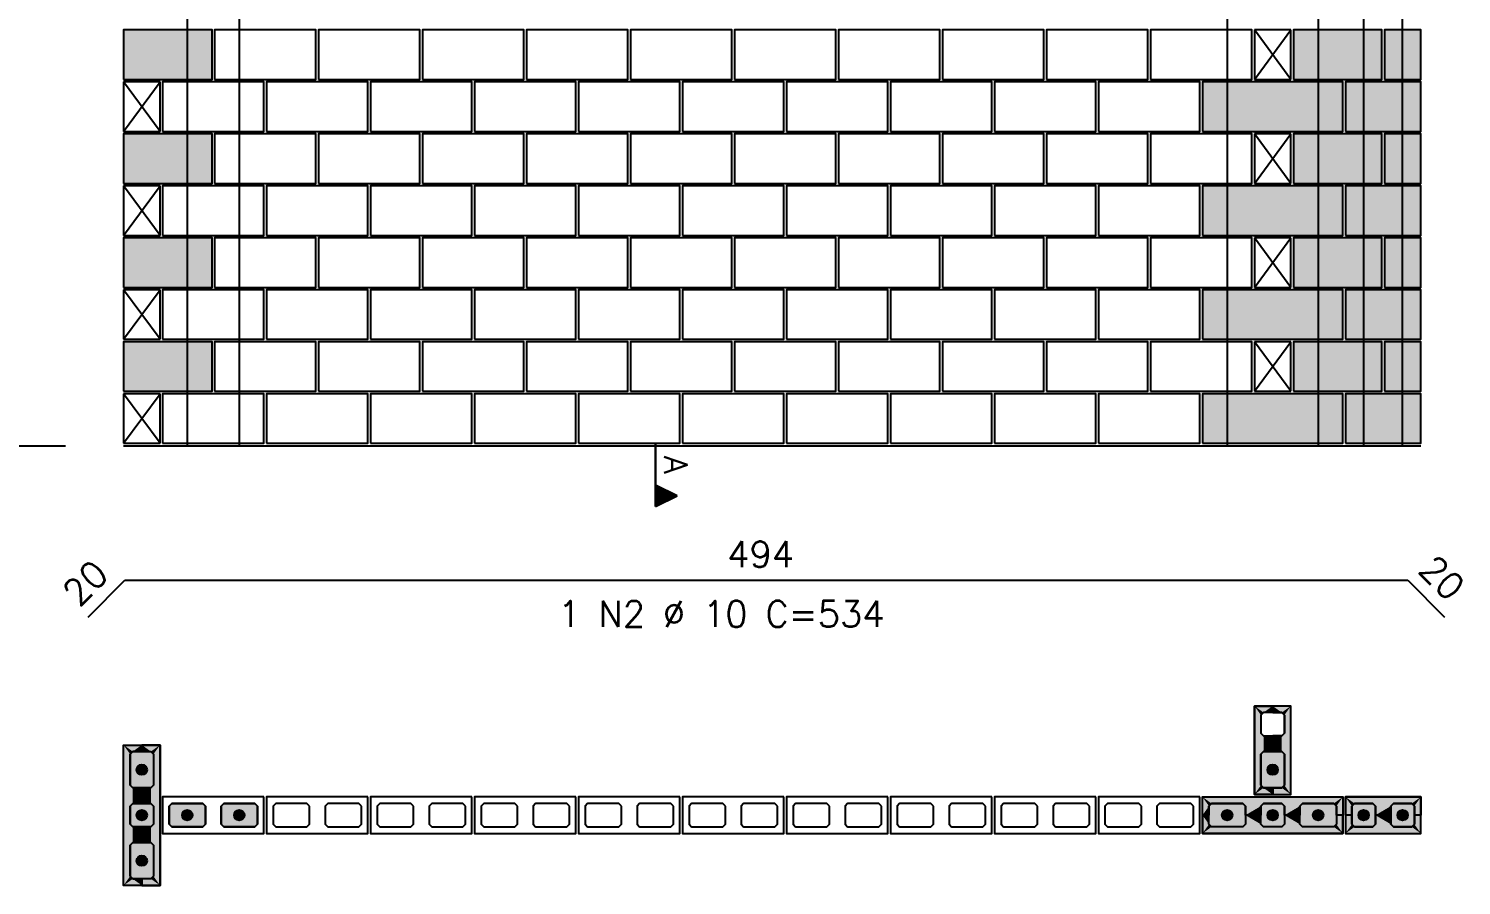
# Model space of a CAD drawing. Extents: x -1.9 to 86, y -1.5 to 60.9.
# Drawn here: x 17.27 to 28.3, y 46.24 to 52.83 of the extents above; entities that cross this region are included whole.
import ezdxf

# ---------------------------------------------------------------- set-up
doc = ezdxf.new("R2010")
doc.units = 0
doc.header["$MEASUREMENT"] = 0
doc.linetypes.add('ESTILO_TQS_0001', pattern=[0.45, 0.3, -0.15])
for name, color, linetype in [('PENA_01', 1, 'CONTINUOUS'), ('PENA_02', 2, 'CONTINUOUS'), ('PENA_03', 3, 'CONTINUOUS'), ('PENA_05', 5, 'CONTINUOUS'), ('PENA_11', 252, 'CONTINUOUS'), ('PENA_19', 240, 'CONTINUOUS'), ('PENA_21', 100, 'CONTINUOUS'), ('PENA_27', 21, 'CONTINUOUS'), ('PENA_28', 135, 'CONTINUOUS')]:
    doc.layers.add(name, color=color, linetype=linetype)
doc.styles.get("Standard").update_dxf_attribs({"font": 'ROMANS.SHX'})

msp = doc.modelspace()

# ---------------------------------------------------------------- linework, layer by layer
at = {"layer": 'PENA_01', "linetype": 'Continuous'}
msp.add_line((15.425, 49.62), (17.556, 49.62), dxfattribs=at)
for points in [[(26.754, 47.549), (26.754, 47.409), (26.774, 47.389), (26.914, 47.389), (26.934, 47.409), (26.934, 47.549), (26.914, 47.569), (26.774, 47.569), (26.754, 47.549)], [(18.214, 47.269), (18.234, 47.249), (18.234, 47.009), (18.214, 46.989), (18.074, 46.989), (18.054, 47.009), (18.054, 47.249), (18.074, 47.269), (18.214, 47.269)], [(26.754, 47.249), (26.754, 47.009), (26.774, 46.989), (26.914, 46.989), (26.934, 47.009), (26.934, 47.249), (26.914, 47.269), (26.774, 47.269), (26.754, 47.249)], [(18.214, 46.869), (18.234, 46.849), (18.234, 46.709), (18.214, 46.689), (18.074, 46.689), (18.054, 46.709), (18.054, 46.849), (18.074, 46.869), (18.214, 46.869)], [(18.634, 46.849), (18.614, 46.869), (18.374, 46.869), (18.354, 46.849), (18.354, 46.709), (18.374, 46.689), (18.614, 46.689), (18.634, 46.709), (18.634, 46.849)], [(19.034, 46.849), (19.014, 46.869), (18.774, 46.869), (18.754, 46.849), (18.754, 46.709), (18.774, 46.689), (19.014, 46.689), (19.034, 46.709), (19.034, 46.849)], [(19.434, 46.849), (19.414, 46.869), (19.174, 46.869), (19.154, 46.849), (19.154, 46.709), (19.174, 46.689), (19.414, 46.689), (19.434, 46.709), (19.434, 46.849)], [(19.834, 46.849), (19.814, 46.869), (19.574, 46.869), (19.554, 46.849), (19.554, 46.709), (19.574, 46.689), (19.814, 46.689), (19.834, 46.709), (19.834, 46.849)], [(20.234, 46.849), (20.214, 46.869), (19.974, 46.869), (19.954, 46.849), (19.954, 46.709), (19.974, 46.689), (20.214, 46.689), (20.234, 46.709), (20.234, 46.849)], [(20.634, 46.849), (20.614, 46.869), (20.374, 46.869), (20.354, 46.849), (20.354, 46.709), (20.374, 46.689), (20.614, 46.689), (20.634, 46.709), (20.634, 46.849)], [(21.034, 46.849), (21.014, 46.869), (20.774, 46.869), (20.754, 46.849), (20.754, 46.709), (20.774, 46.689), (21.014, 46.689), (21.034, 46.709), (21.034, 46.849)], [(21.434, 46.849), (21.414, 46.869), (21.174, 46.869), (21.154, 46.849), (21.154, 46.709), (21.174, 46.689), (21.414, 46.689), (21.434, 46.709), (21.434, 46.849)], [(21.834, 46.849), (21.814, 46.869), (21.574, 46.869), (21.554, 46.849), (21.554, 46.709), (21.574, 46.689), (21.814, 46.689), (21.834, 46.709), (21.834, 46.849)], [(22.234, 46.849), (22.214, 46.869), (21.974, 46.869), (21.954, 46.849), (21.954, 46.709), (21.974, 46.689), (22.214, 46.689), (22.234, 46.709), (22.234, 46.849)], [(22.634, 46.849), (22.614, 46.869), (22.374, 46.869), (22.354, 46.849), (22.354, 46.709), (22.374, 46.689), (22.614, 46.689), (22.634, 46.709), (22.634, 46.849)], [(23.034, 46.849), (23.014, 46.869), (22.774, 46.869), (22.754, 46.849), (22.754, 46.709), (22.774, 46.689), (23.014, 46.689), (23.034, 46.709), (23.034, 46.849)], [(23.434, 46.849), (23.414, 46.869), (23.174, 46.869), (23.154, 46.849), (23.154, 46.709), (23.174, 46.689), (23.414, 46.689), (23.434, 46.709), (23.434, 46.849)], [(23.834, 46.849), (23.814, 46.869), (23.574, 46.869), (23.554, 46.849), (23.554, 46.709), (23.574, 46.689), (23.814, 46.689), (23.834, 46.709), (23.834, 46.849)], [(24.234, 46.849), (24.214, 46.869), (23.974, 46.869), (23.954, 46.849), (23.954, 46.709), (23.974, 46.689), (24.214, 46.689), (24.234, 46.709), (24.234, 46.849)], [(24.634, 46.849), (24.614, 46.869), (24.374, 46.869), (24.354, 46.849), (24.354, 46.709), (24.374, 46.689), (24.614, 46.689), (24.634, 46.709), (24.634, 46.849)], [(25.034, 46.849), (25.014, 46.869), (24.774, 46.869), (24.754, 46.849), (24.754, 46.709), (24.774, 46.689), (25.014, 46.689), (25.034, 46.709), (25.034, 46.849)], [(25.434, 46.849), (25.414, 46.869), (25.174, 46.869), (25.154, 46.849), (25.154, 46.709), (25.174, 46.689), (25.414, 46.689), (25.434, 46.709), (25.434, 46.849)], [(25.834, 46.849), (25.814, 46.869), (25.574, 46.869), (25.554, 46.849), (25.554, 46.709), (25.574, 46.689), (25.814, 46.689), (25.834, 46.709), (25.834, 46.849)], [(26.234, 46.849), (26.214, 46.869), (25.974, 46.869), (25.954, 46.849), (25.954, 46.709), (25.974, 46.689), (26.214, 46.689), (26.234, 46.709), (26.234, 46.849)], [(26.634, 46.709), (26.614, 46.689), (26.374, 46.689), (26.354, 46.709), (26.354, 46.849), (26.374, 46.869), (26.614, 46.869), (26.634, 46.849), (26.634, 46.709)], [(26.934, 46.709), (26.914, 46.689), (26.774, 46.689), (26.754, 46.709), (26.754, 46.849), (26.774, 46.869), (26.914, 46.869), (26.934, 46.849), (26.934, 46.709)], [(27.334, 46.709), (27.314, 46.689), (27.074, 46.689), (27.054, 46.709), (27.054, 46.849), (27.074, 46.869), (27.314, 46.869), (27.334, 46.849), (27.334, 46.709)], [(18.214, 46.569), (18.234, 46.549), (18.234, 46.309), (18.214, 46.289), (18.074, 46.289), (18.054, 46.309), (18.054, 46.549), (18.074, 46.569), (18.214, 46.569)]]:
    msp.add_lwpolyline(points, dxfattribs=at)
at = {"layer": 'PENA_01', "linetype": 'ESTILO_TQS_0001'}
for points in [[(27.634, 46.849), (27.614, 46.869), (27.474, 46.869), (27.454, 46.849), (27.454, 46.709), (27.474, 46.689), (27.614, 46.689), (27.634, 46.709), (27.634, 46.849)], [(27.934, 46.849), (27.914, 46.869), (27.774, 46.869), (27.754, 46.849), (27.754, 46.709), (27.774, 46.689), (27.914, 46.689), (27.934, 46.709), (27.934, 46.849)]]:
    msp.add_lwpolyline(points, dxfattribs=at)
at = {"layer": 'PENA_02', "linetype": 'Continuous'}
for p, q in [((26.984, 52.82), (26.704, 52.82)), ((26.704, 52.82), (26.704, 52.44)), ((26.984, 52.44), (26.984, 52.82)), ((18.284, 52.42), (18.004, 52.42)), ((18.004, 52.42), (18.004, 52.04)), ((18.284, 52.04), (18.284, 52.42)), ((26.704, 52.44), (26.984, 52.44)), ((18.004, 52.04), (18.284, 52.04)), ((26.984, 52.02), (26.704, 52.02)), ((26.704, 52.02), (26.704, 51.64)), ((26.984, 51.64), (26.984, 52.02)), ((18.284, 51.62), (18.004, 51.62)), ((18.004, 51.62), (18.004, 51.24)), ((18.284, 51.24), (18.284, 51.62)), ((26.704, 51.64), (26.984, 51.64)), ((18.004, 51.24), (18.284, 51.24)), ((26.984, 51.22), (26.704, 51.22)), ((26.704, 51.22), (26.704, 50.84)), ((26.984, 50.84), (26.984, 51.22)), ((18.284, 50.82), (18.004, 50.82)), ((18.004, 50.82), (18.004, 50.44)), ((18.284, 50.44), (18.284, 50.82)), ((26.704, 50.84), (26.984, 50.84)), ((18.004, 50.44), (18.284, 50.44)), ((26.984, 50.42), (26.704, 50.42)), ((26.704, 50.42), (26.704, 50.04)), ((26.984, 50.04), (26.984, 50.42)), ((18.284, 50.02), (18.004, 50.02)), ((18.004, 50.02), (18.004, 49.64)), ((18.284, 49.64), (18.284, 50.02)), ((26.704, 50.04), (26.984, 50.04)), ((18.004, 49.64), (18.284, 49.64)), ((18.004, 49.62), (27.984, 49.62)), ((18.004, 46.239), (18.004, 47.319)), ((18.004, 47.319), (18.284, 47.319)), ((18.284, 47.319), (18.284, 46.239)), ((26.304, 46.639), (26.304, 46.919)), ((26.304, 46.919), (27.384, 46.919)), ((27.384, 46.919), (27.384, 46.639)), ((27.384, 46.639), (26.304, 46.639)), ((18.284, 46.239), (18.004, 46.239))]:
    msp.add_line(p, q, dxfattribs=at)
for points in [[(18.004, 52.44), (18.684, 52.44), (18.684, 52.82), (18.004, 52.82), (18.004, 52.44)], [(18.704, 52.44), (19.484, 52.44), (19.484, 52.82), (18.704, 52.82), (18.704, 52.44)], [(19.504, 52.44), (20.284, 52.44), (20.284, 52.82), (19.504, 52.82), (19.504, 52.44)], [(20.304, 52.44), (21.084, 52.44), (21.084, 52.82), (20.304, 52.82), (20.304, 52.44)], [(21.104, 52.44), (21.884, 52.44), (21.884, 52.82), (21.104, 52.82), (21.104, 52.44)], [(21.904, 52.44), (22.684, 52.44), (22.684, 52.82), (21.904, 52.82), (21.904, 52.44)], [(22.704, 52.44), (23.484, 52.44), (23.484, 52.82), (22.704, 52.82), (22.704, 52.44)], [(23.504, 52.44), (24.284, 52.44), (24.284, 52.82), (23.504, 52.82), (23.504, 52.44)], [(24.304, 52.44), (25.084, 52.44), (25.084, 52.82), (24.304, 52.82), (24.304, 52.44)], [(25.104, 52.44), (25.884, 52.44), (25.884, 52.82), (25.104, 52.82), (25.104, 52.44)], [(25.904, 52.44), (26.684, 52.44), (26.684, 52.82), (25.904, 52.82), (25.904, 52.44)], [(27.004, 52.44), (27.684, 52.44), (27.684, 52.82), (27.004, 52.82), (27.004, 52.44)], [(27.704, 52.44), (27.984, 52.44), (27.984, 52.82), (27.704, 52.82), (27.704, 52.44)], [(18.304, 52.04), (19.084, 52.04), (19.084, 52.42), (18.304, 52.42), (18.304, 52.04)], [(19.104, 52.04), (19.884, 52.04), (19.884, 52.42), (19.104, 52.42), (19.104, 52.04)], [(19.904, 52.04), (20.684, 52.04), (20.684, 52.42), (19.904, 52.42), (19.904, 52.04)], [(20.704, 52.04), (21.484, 52.04), (21.484, 52.42), (20.704, 52.42), (20.704, 52.04)], [(21.504, 52.04), (22.284, 52.04), (22.284, 52.42), (21.504, 52.42), (21.504, 52.04)], [(22.304, 52.04), (23.084, 52.04), (23.084, 52.42), (22.304, 52.42), (22.304, 52.04)], [(23.104, 52.04), (23.884, 52.04), (23.884, 52.42), (23.104, 52.42), (23.104, 52.04)], [(23.904, 52.04), (24.684, 52.04), (24.684, 52.42), (23.904, 52.42), (23.904, 52.04)], [(24.704, 52.04), (25.484, 52.04), (25.484, 52.42), (24.704, 52.42), (24.704, 52.04)], [(25.504, 52.04), (26.284, 52.04), (26.284, 52.42), (25.504, 52.42), (25.504, 52.04)], [(26.304, 52.04), (27.384, 52.04), (27.384, 52.42), (26.304, 52.42), (26.304, 52.04)], [(27.404, 52.04), (27.984, 52.04), (27.984, 52.42), (27.404, 52.42), (27.404, 52.04)], [(18.004, 51.64), (18.684, 51.64), (18.684, 52.02), (18.004, 52.02), (18.004, 51.64)], [(18.704, 51.64), (19.484, 51.64), (19.484, 52.02), (18.704, 52.02), (18.704, 51.64)], [(19.504, 51.64), (20.284, 51.64), (20.284, 52.02), (19.504, 52.02), (19.504, 51.64)], [(20.304, 51.64), (21.084, 51.64), (21.084, 52.02), (20.304, 52.02), (20.304, 51.64)], [(21.104, 51.64), (21.884, 51.64), (21.884, 52.02), (21.104, 52.02), (21.104, 51.64)], [(21.904, 51.64), (22.684, 51.64), (22.684, 52.02), (21.904, 52.02), (21.904, 51.64)], [(22.704, 51.64), (23.484, 51.64), (23.484, 52.02), (22.704, 52.02), (22.704, 51.64)], [(23.504, 51.64), (24.284, 51.64), (24.284, 52.02), (23.504, 52.02), (23.504, 51.64)], [(24.304, 51.64), (25.084, 51.64), (25.084, 52.02), (24.304, 52.02), (24.304, 51.64)], [(25.104, 51.64), (25.884, 51.64), (25.884, 52.02), (25.104, 52.02), (25.104, 51.64)], [(25.904, 51.64), (26.684, 51.64), (26.684, 52.02), (25.904, 52.02), (25.904, 51.64)], [(27.004, 51.64), (27.684, 51.64), (27.684, 52.02), (27.004, 52.02), (27.004, 51.64)], [(27.704, 51.64), (27.984, 51.64), (27.984, 52.02), (27.704, 52.02), (27.704, 51.64)], [(18.304, 51.24), (19.084, 51.24), (19.084, 51.62), (18.304, 51.62), (18.304, 51.24)], [(19.104, 51.24), (19.884, 51.24), (19.884, 51.62), (19.104, 51.62), (19.104, 51.24)], [(19.904, 51.24), (20.684, 51.24), (20.684, 51.62), (19.904, 51.62), (19.904, 51.24)], [(20.704, 51.24), (21.484, 51.24), (21.484, 51.62), (20.704, 51.62), (20.704, 51.24)], [(21.504, 51.24), (22.284, 51.24), (22.284, 51.62), (21.504, 51.62), (21.504, 51.24)], [(22.304, 51.24), (23.084, 51.24), (23.084, 51.62), (22.304, 51.62), (22.304, 51.24)], [(23.104, 51.24), (23.884, 51.24), (23.884, 51.62), (23.104, 51.62), (23.104, 51.24)], [(23.904, 51.24), (24.684, 51.24), (24.684, 51.62), (23.904, 51.62), (23.904, 51.24)], [(24.704, 51.24), (25.484, 51.24), (25.484, 51.62), (24.704, 51.62), (24.704, 51.24)], [(25.504, 51.24), (26.284, 51.24), (26.284, 51.62), (25.504, 51.62), (25.504, 51.24)], [(26.304, 51.24), (27.384, 51.24), (27.384, 51.62), (26.304, 51.62), (26.304, 51.24)], [(27.404, 51.24), (27.984, 51.24), (27.984, 51.62), (27.404, 51.62), (27.404, 51.24)], [(18.004, 50.84), (18.684, 50.84), (18.684, 51.22), (18.004, 51.22), (18.004, 50.84)], [(18.704, 50.84), (19.484, 50.84), (19.484, 51.22), (18.704, 51.22), (18.704, 50.84)], [(19.504, 50.84), (20.284, 50.84), (20.284, 51.22), (19.504, 51.22), (19.504, 50.84)], [(20.304, 50.84), (21.084, 50.84), (21.084, 51.22), (20.304, 51.22), (20.304, 50.84)], [(21.104, 50.84), (21.884, 50.84), (21.884, 51.22), (21.104, 51.22), (21.104, 50.84)], [(21.904, 50.84), (22.684, 50.84), (22.684, 51.22), (21.904, 51.22), (21.904, 50.84)], [(22.704, 50.84), (23.484, 50.84), (23.484, 51.22), (22.704, 51.22), (22.704, 50.84)], [(23.504, 50.84), (24.284, 50.84), (24.284, 51.22), (23.504, 51.22), (23.504, 50.84)], [(24.304, 50.84), (25.084, 50.84), (25.084, 51.22), (24.304, 51.22), (24.304, 50.84)], [(25.104, 50.84), (25.884, 50.84), (25.884, 51.22), (25.104, 51.22), (25.104, 50.84)], [(25.904, 50.84), (26.684, 50.84), (26.684, 51.22), (25.904, 51.22), (25.904, 50.84)], [(27.004, 50.84), (27.684, 50.84), (27.684, 51.22), (27.004, 51.22), (27.004, 50.84)], [(27.704, 50.84), (27.984, 50.84), (27.984, 51.22), (27.704, 51.22), (27.704, 50.84)], [(18.304, 50.44), (19.084, 50.44), (19.084, 50.82), (18.304, 50.82), (18.304, 50.44)], [(19.104, 50.44), (19.884, 50.44), (19.884, 50.82), (19.104, 50.82), (19.104, 50.44)], [(19.904, 50.44), (20.684, 50.44), (20.684, 50.82), (19.904, 50.82), (19.904, 50.44)], [(20.704, 50.44), (21.484, 50.44), (21.484, 50.82), (20.704, 50.82), (20.704, 50.44)], [(21.504, 50.44), (22.284, 50.44), (22.284, 50.82), (21.504, 50.82), (21.504, 50.44)], [(22.304, 50.44), (23.084, 50.44), (23.084, 50.82), (22.304, 50.82), (22.304, 50.44)], [(23.104, 50.44), (23.884, 50.44), (23.884, 50.82), (23.104, 50.82), (23.104, 50.44)], [(23.904, 50.44), (24.684, 50.44), (24.684, 50.82), (23.904, 50.82), (23.904, 50.44)], [(24.704, 50.44), (25.484, 50.44), (25.484, 50.82), (24.704, 50.82), (24.704, 50.44)], [(25.504, 50.44), (26.284, 50.44), (26.284, 50.82), (25.504, 50.82), (25.504, 50.44)], [(26.304, 50.44), (27.384, 50.44), (27.384, 50.82), (26.304, 50.82), (26.304, 50.44)], [(27.404, 50.44), (27.984, 50.44), (27.984, 50.82), (27.404, 50.82), (27.404, 50.44)], [(18.004, 50.04), (18.684, 50.04), (18.684, 50.42), (18.004, 50.42), (18.004, 50.04)], [(18.704, 50.04), (19.484, 50.04), (19.484, 50.42), (18.704, 50.42), (18.704, 50.04)], [(19.504, 50.04), (20.284, 50.04), (20.284, 50.42), (19.504, 50.42), (19.504, 50.04)], [(20.304, 50.04), (21.084, 50.04), (21.084, 50.42), (20.304, 50.42), (20.304, 50.04)], [(21.104, 50.04), (21.884, 50.04), (21.884, 50.42), (21.104, 50.42), (21.104, 50.04)], [(21.904, 50.04), (22.684, 50.04), (22.684, 50.42), (21.904, 50.42), (21.904, 50.04)], [(22.704, 50.04), (23.484, 50.04), (23.484, 50.42), (22.704, 50.42), (22.704, 50.04)], [(23.504, 50.04), (24.284, 50.04), (24.284, 50.42), (23.504, 50.42), (23.504, 50.04)], [(24.304, 50.04), (25.084, 50.04), (25.084, 50.42), (24.304, 50.42), (24.304, 50.04)], [(25.104, 50.04), (25.884, 50.04), (25.884, 50.42), (25.104, 50.42), (25.104, 50.04)], [(25.904, 50.04), (26.684, 50.04), (26.684, 50.42), (25.904, 50.42), (25.904, 50.04)], [(27.004, 50.04), (27.684, 50.04), (27.684, 50.42), (27.004, 50.42), (27.004, 50.04)], [(27.704, 50.04), (27.984, 50.04), (27.984, 50.42), (27.704, 50.42), (27.704, 50.04)], [(18.304, 49.64), (19.084, 49.64), (19.084, 50.02), (18.304, 50.02), (18.304, 49.64)], [(19.104, 49.64), (19.884, 49.64), (19.884, 50.02), (19.104, 50.02), (19.104, 49.64)], [(19.904, 49.64), (20.684, 49.64), (20.684, 50.02), (19.904, 50.02), (19.904, 49.64)], [(20.704, 49.64), (21.484, 49.64), (21.484, 50.02), (20.704, 50.02), (20.704, 49.64)], [(21.504, 49.64), (22.284, 49.64), (22.284, 50.02), (21.504, 50.02), (21.504, 49.64)], [(22.304, 49.64), (23.084, 49.64), (23.084, 50.02), (22.304, 50.02), (22.304, 49.64)], [(23.104, 49.64), (23.884, 49.64), (23.884, 50.02), (23.104, 50.02), (23.104, 49.64)], [(23.904, 49.64), (24.684, 49.64), (24.684, 50.02), (23.904, 50.02), (23.904, 49.64)], [(24.704, 49.64), (25.484, 49.64), (25.484, 50.02), (24.704, 50.02), (24.704, 49.64)], [(25.504, 49.64), (26.284, 49.64), (26.284, 50.02), (25.504, 50.02), (25.504, 49.64)], [(26.304, 49.64), (27.384, 49.64), (27.384, 50.02), (26.304, 50.02), (26.304, 49.64)], [(27.404, 49.64), (27.984, 49.64), (27.984, 50.02), (27.404, 50.02), (27.404, 49.64)], [(26.704, 47.619), (26.704, 46.939), (26.984, 46.939), (26.984, 47.619), (26.704, 47.619)], [(19.084, 46.919), (18.304, 46.919), (18.304, 46.639), (19.084, 46.639), (19.084, 46.919)], [(19.884, 46.919), (19.104, 46.919), (19.104, 46.639), (19.884, 46.639), (19.884, 46.919)], [(20.684, 46.919), (19.904, 46.919), (19.904, 46.639), (20.684, 46.639), (20.684, 46.919)], [(21.484, 46.919), (20.704, 46.919), (20.704, 46.639), (21.484, 46.639), (21.484, 46.919)], [(22.284, 46.919), (21.504, 46.919), (21.504, 46.639), (22.284, 46.639), (22.284, 46.919)], [(23.084, 46.919), (22.304, 46.919), (22.304, 46.639), (23.084, 46.639), (23.084, 46.919)], [(23.884, 46.919), (23.104, 46.919), (23.104, 46.639), (23.884, 46.639), (23.884, 46.919)], [(24.684, 46.919), (23.904, 46.919), (23.904, 46.639), (24.684, 46.639), (24.684, 46.919)], [(25.484, 46.919), (24.704, 46.919), (24.704, 46.639), (25.484, 46.639), (25.484, 46.919)], [(26.284, 46.919), (25.504, 46.919), (25.504, 46.639), (26.284, 46.639), (26.284, 46.919)], [(27.984, 46.919), (27.404, 46.919), (27.404, 46.639), (27.984, 46.639), (27.984, 46.919)]]:
    msp.add_lwpolyline(points, dxfattribs=at)
at = {"layer": 'PENA_03', "linetype": 'Continuous'}
for p, q in [((26.704, 52.44), (26.984, 52.82)), ((26.984, 52.44), (26.704, 52.82)), ((18.004, 52.04), (18.284, 52.42)), ((18.284, 52.04), (18.004, 52.42)), ((26.704, 51.64), (26.984, 52.02)), ((26.984, 51.64), (26.704, 52.02)), ((18.004, 51.24), (18.284, 51.62)), ((18.284, 51.24), (18.004, 51.62)), ((26.704, 50.84), (26.984, 51.22)), ((26.984, 50.84), (26.704, 51.22)), ((18.004, 50.44), (18.284, 50.82)), ((18.284, 50.44), (18.004, 50.82)), ((26.704, 50.04), (26.984, 50.42)), ((26.984, 50.04), (26.704, 50.42)), ((18.004, 49.64), (18.284, 50.02)), ((18.284, 49.64), (18.004, 50.02)), ((22.096, 49.64), (22.096, 49.154)), ((22.096, 49.319), (22.096, 49.64)), ((22.096, 49.155), (22.096, 49.319)), ((22.26, 49.237), (22.096, 49.319)), ((22.262, 49.237), (22.096, 49.319)), ((22.108, 49.16), (22.108, 49.313)), ((22.121, 49.167), (22.121, 49.307)), ((22.134, 49.173), (22.134, 49.301)), ((22.147, 49.179), (22.147, 49.294)), ((22.16, 49.186), (22.16, 49.288)), ((22.172, 49.192), (22.172, 49.281)), ((22.185, 49.198), (22.185, 49.275)), ((22.096, 49.154), (22.262, 49.237)), ((22.096, 49.155), (22.26, 49.237)), ((22.198, 49.205), (22.198, 49.269)), ((22.211, 49.211), (22.211, 49.262)), ((22.223, 49.218), (22.223, 49.256)), ((22.236, 49.224), (22.236, 49.25)), ((22.249, 49.23), (22.249, 49.243))]:
    msp.add_line(p, q, dxfattribs=at)
for points in [[(18.074, 46.989), (18.054, 47.009), (18.054, 47.249), (18.074, 47.269), (18.214, 47.269), (18.234, 47.249), (18.234, 47.009), (18.214, 46.989), (18.074, 46.989)], [(26.774, 46.989), (26.754, 47.009), (26.754, 47.249), (26.774, 47.269), (26.914, 47.269), (26.934, 47.249), (26.934, 47.009), (26.914, 46.989), (26.774, 46.989)], [(18.234, 46.709), (18.214, 46.689), (18.074, 46.689), (18.054, 46.709), (18.054, 46.849), (18.074, 46.869), (18.214, 46.869), (18.234, 46.849), (18.234, 46.709)], [(18.634, 46.709), (18.614, 46.689), (18.374, 46.689), (18.354, 46.709), (18.354, 46.849), (18.374, 46.869), (18.614, 46.869), (18.634, 46.849), (18.634, 46.709)], [(19.034, 46.709), (19.014, 46.689), (18.774, 46.689), (18.754, 46.709), (18.754, 46.849), (18.774, 46.869), (19.014, 46.869), (19.034, 46.849), (19.034, 46.709)], [(26.634, 46.709), (26.614, 46.689), (26.374, 46.689), (26.354, 46.709), (26.354, 46.849), (26.374, 46.869), (26.614, 46.869), (26.634, 46.849), (26.634, 46.709)], [(26.934, 46.709), (26.914, 46.689), (26.774, 46.689), (26.754, 46.709), (26.754, 46.849), (26.774, 46.869), (26.914, 46.869), (26.934, 46.849), (26.934, 46.709)], [(27.334, 46.709), (27.314, 46.689), (27.074, 46.689), (27.054, 46.709), (27.054, 46.849), (27.074, 46.869), (27.314, 46.869), (27.334, 46.849), (27.334, 46.709)], [(27.634, 46.709), (27.614, 46.689), (27.474, 46.689), (27.454, 46.709), (27.454, 46.849), (27.474, 46.869), (27.614, 46.869), (27.634, 46.849), (27.634, 46.709)], [(27.934, 46.709), (27.914, 46.689), (27.774, 46.689), (27.754, 46.709), (27.754, 46.849), (27.774, 46.869), (27.914, 46.869), (27.934, 46.849), (27.934, 46.709)], [(18.074, 46.289), (18.054, 46.309), (18.054, 46.549), (18.074, 46.569), (18.214, 46.569), (18.234, 46.549), (18.234, 46.309), (18.214, 46.289), (18.074, 46.289)]]:
    msp.add_lwpolyline(points, dxfattribs=at)
for centre in [(18.144, 47.129), (26.844, 47.129), (18.144, 46.779), (18.494, 46.779), (18.894, 46.779), (26.494, 46.779), (26.844, 46.779), (27.194, 46.779), (27.544, 46.779), (27.844, 46.779), (18.144, 46.429)]:
    msp.add_circle(centre, 0.04, dxfattribs=at)
for points in [[(18.184, 47.129), (18.124, 47.164), (18.106, 47.143)], [(18.184, 47.129), (18.106, 47.143), (18.106, 47.116)], [(18.184, 47.129), (18.106, 47.116), (18.124, 47.095)], [(18.184, 47.129), (18.151, 47.169), (18.124, 47.164)], [(18.184, 47.129), (18.124, 47.095), (18.151, 47.09)], [(18.184, 47.129), (18.174, 47.155), (18.151, 47.169)], [(18.184, 47.129), (18.151, 47.09), (18.174, 47.104)], [(18.184, 47.129), (18.174, 47.104), (18.184, 47.129)], [(26.884, 47.129), (26.824, 47.164), (26.806, 47.143)], [(26.884, 47.129), (26.806, 47.143), (26.806, 47.116)], [(26.884, 47.129), (26.806, 47.116), (26.824, 47.095)], [(26.884, 47.129), (26.851, 47.169), (26.824, 47.164)], [(26.884, 47.129), (26.824, 47.095), (26.851, 47.09)], [(26.884, 47.129), (26.874, 47.155), (26.851, 47.169)], [(26.884, 47.129), (26.851, 47.09), (26.874, 47.104)], [(26.884, 47.129), (26.874, 47.104), (26.884, 47.129)], [(18.184, 46.779), (18.124, 46.814), (18.106, 46.793)], [(18.184, 46.779), (18.106, 46.793), (18.106, 46.766)], [(18.184, 46.779), (18.106, 46.766), (18.124, 46.745)], [(18.184, 46.779), (18.151, 46.819), (18.124, 46.814)], [(18.184, 46.779), (18.124, 46.745), (18.151, 46.74)], [(18.184, 46.779), (18.174, 46.805), (18.151, 46.819)], [(18.184, 46.779), (18.151, 46.74), (18.174, 46.754)], [(18.184, 46.779), (18.174, 46.754), (18.184, 46.779)], [(18.534, 46.779), (18.474, 46.814), (18.456, 46.793)], [(18.534, 46.779), (18.456, 46.793), (18.456, 46.766)], [(18.534, 46.779), (18.456, 46.766), (18.474, 46.745)], [(18.534, 46.779), (18.501, 46.819), (18.474, 46.814)], [(18.534, 46.779), (18.474, 46.745), (18.501, 46.74)], [(18.534, 46.779), (18.524, 46.805), (18.501, 46.819)], [(18.534, 46.779), (18.501, 46.74), (18.524, 46.754)], [(18.534, 46.779), (18.524, 46.754), (18.534, 46.779)], [(18.934, 46.779), (18.874, 46.814), (18.856, 46.793)], [(18.934, 46.779), (18.856, 46.793), (18.856, 46.766)], [(18.934, 46.779), (18.856, 46.766), (18.874, 46.745)], [(18.934, 46.779), (18.901, 46.819), (18.874, 46.814)], [(18.934, 46.779), (18.874, 46.745), (18.901, 46.74)], [(18.934, 46.779), (18.924, 46.805), (18.901, 46.819)], [(18.934, 46.779), (18.901, 46.74), (18.924, 46.754)], [(18.934, 46.779), (18.924, 46.754), (18.934, 46.779)], [(26.534, 46.779), (26.474, 46.814), (26.456, 46.793)], [(26.534, 46.779), (26.456, 46.793), (26.456, 46.766)], [(26.534, 46.779), (26.456, 46.766), (26.474, 46.745)], [(26.534, 46.779), (26.501, 46.819), (26.474, 46.814)], [(26.534, 46.779), (26.474, 46.745), (26.501, 46.74)], [(26.534, 46.779), (26.524, 46.805), (26.501, 46.819)], [(26.534, 46.779), (26.501, 46.74), (26.524, 46.754)], [(26.534, 46.779), (26.524, 46.754), (26.534, 46.779)], [(26.884, 46.779), (26.824, 46.814), (26.806, 46.793)], [(26.884, 46.779), (26.806, 46.793), (26.806, 46.766)], [(26.884, 46.779), (26.806, 46.766), (26.824, 46.745)], [(26.884, 46.779), (26.851, 46.819), (26.824, 46.814)], [(26.884, 46.779), (26.824, 46.745), (26.851, 46.74)], [(26.884, 46.779), (26.874, 46.805), (26.851, 46.819)], [(26.884, 46.779), (26.851, 46.74), (26.874, 46.754)], [(26.884, 46.779), (26.874, 46.754), (26.884, 46.779)], [(27.234, 46.779), (27.174, 46.814), (27.156, 46.793)], [(27.234, 46.779), (27.156, 46.793), (27.156, 46.766)], [(27.234, 46.779), (27.156, 46.766), (27.174, 46.745)], [(27.234, 46.779), (27.201, 46.819), (27.174, 46.814)], [(27.234, 46.779), (27.174, 46.745), (27.201, 46.74)], [(27.234, 46.779), (27.224, 46.805), (27.201, 46.819)], [(27.234, 46.779), (27.201, 46.74), (27.224, 46.754)], [(27.234, 46.779), (27.224, 46.754), (27.234, 46.779)], [(27.584, 46.779), (27.524, 46.814), (27.506, 46.793)], [(27.584, 46.779), (27.506, 46.793), (27.506, 46.766)], [(27.584, 46.779), (27.506, 46.766), (27.524, 46.745)], [(27.584, 46.779), (27.551, 46.819), (27.524, 46.814)], [(27.584, 46.779), (27.524, 46.745), (27.551, 46.74)], [(27.584, 46.779), (27.574, 46.805), (27.551, 46.819)], [(27.584, 46.779), (27.551, 46.74), (27.574, 46.754)], [(27.584, 46.779), (27.574, 46.754), (27.584, 46.779)], [(27.884, 46.779), (27.824, 46.814), (27.806, 46.793)], [(27.884, 46.779), (27.806, 46.793), (27.806, 46.766)], [(27.884, 46.779), (27.806, 46.766), (27.824, 46.745)], [(27.884, 46.779), (27.851, 46.819), (27.824, 46.814)], [(27.884, 46.779), (27.824, 46.745), (27.851, 46.74)], [(27.884, 46.779), (27.874, 46.805), (27.851, 46.819)], [(27.884, 46.779), (27.851, 46.74), (27.874, 46.754)], [(27.884, 46.779), (27.874, 46.754), (27.884, 46.779)], [(18.184, 46.429), (18.124, 46.464), (18.106, 46.443)], [(18.184, 46.429), (18.106, 46.443), (18.106, 46.416)], [(18.184, 46.429), (18.106, 46.416), (18.124, 46.395)], [(18.184, 46.429), (18.151, 46.469), (18.124, 46.464)], [(18.184, 46.429), (18.124, 46.395), (18.151, 46.39)], [(18.184, 46.429), (18.174, 46.455), (18.151, 46.469)], [(18.184, 46.429), (18.151, 46.39), (18.174, 46.404)], [(18.184, 46.429), (18.174, 46.404), (18.184, 46.429)]]:
    msp.add_solid(points, dxfattribs=at)
at = {"layer": 'PENA_05', "linetype": 'Continuous'}
for p, q in [((17.73, 48.303), (18.013, 48.586)), ((18.013, 48.586), (27.884, 48.586)), ((27.884, 48.586), (28.167, 48.303))]:
    msp.add_line(p, q, dxfattribs=at)
for points in [[(18.494, 55.86), (18.494, 49.62)], [(18.894, 55.86), (18.894, 49.62)], [(26.494, 55.86), (26.494, 49.62)], [(27.194, 55.86), (27.194, 49.62)], [(27.544, 55.86), (27.544, 49.62)], [(27.84, 55.86), (27.84, 49.62)]]:
    msp.add_lwpolyline(points, dxfattribs=at)
at = {"layer": 'PENA_11', "linetype": 'Continuous'}
for points in [[(18.074, 46.989), (18.054, 47.249), (18.074, 47.269)], [(18.074, 46.989), (18.054, 47.009), (18.054, 47.249)], [(18.074, 46.989), (18.074, 47.269), (18.214, 47.269)], [(18.074, 46.989), (18.214, 47.269), (18.234, 47.249)], [(18.074, 46.989), (18.234, 47.249), (18.234, 47.009)], [(26.774, 46.989), (26.754, 47.249), (26.774, 47.269)], [(26.774, 46.989), (26.754, 47.009), (26.754, 47.249)], [(26.774, 46.989), (26.774, 47.269), (26.914, 47.269)], [(26.774, 46.989), (26.914, 47.269), (26.934, 47.249)], [(26.774, 46.989), (26.934, 47.249), (26.934, 47.009)], [(18.074, 46.989), (18.234, 47.009), (18.214, 46.989)], [(18.074, 46.989), (18.214, 46.989), (18.074, 46.989)], [(26.774, 46.989), (26.934, 47.009), (26.914, 46.989)], [(26.774, 46.989), (26.914, 46.989), (26.774, 46.989)], [(18.234, 46.709), (18.054, 46.849), (18.074, 46.869)], [(18.234, 46.709), (18.054, 46.709), (18.054, 46.849)], [(18.234, 46.709), (18.074, 46.869), (18.214, 46.869)], [(18.234, 46.709), (18.214, 46.869), (18.234, 46.849)], [(18.234, 46.709), (18.234, 46.849), (18.234, 46.709)], [(18.634, 46.709), (18.354, 46.849), (18.374, 46.869)], [(18.634, 46.709), (18.354, 46.709), (18.354, 46.849)], [(18.634, 46.709), (18.374, 46.869), (18.614, 46.869)], [(18.634, 46.709), (18.614, 46.869), (18.634, 46.849)], [(18.634, 46.709), (18.634, 46.849), (18.634, 46.709)], [(19.034, 46.709), (18.754, 46.849), (18.774, 46.869)], [(19.034, 46.709), (18.754, 46.709), (18.754, 46.849)], [(19.034, 46.709), (18.774, 46.869), (19.014, 46.869)], [(19.034, 46.709), (19.014, 46.869), (19.034, 46.849)], [(19.034, 46.709), (19.034, 46.849), (19.034, 46.709)], [(26.634, 46.709), (26.354, 46.849), (26.374, 46.869)], [(26.634, 46.709), (26.354, 46.709), (26.354, 46.849)], [(26.634, 46.709), (26.374, 46.869), (26.614, 46.869)], [(26.634, 46.709), (26.614, 46.869), (26.634, 46.849)], [(26.634, 46.709), (26.634, 46.849), (26.634, 46.709)], [(26.934, 46.709), (26.754, 46.849), (26.774, 46.869)], [(26.934, 46.709), (26.754, 46.709), (26.754, 46.849)], [(26.934, 46.709), (26.774, 46.869), (26.914, 46.869)], [(26.934, 46.709), (26.914, 46.869), (26.934, 46.849)], [(26.934, 46.709), (26.934, 46.849), (26.934, 46.709)], [(27.334, 46.709), (27.054, 46.849), (27.074, 46.869)], [(27.334, 46.709), (27.054, 46.709), (27.054, 46.849)], [(27.334, 46.709), (27.074, 46.869), (27.314, 46.869)], [(27.334, 46.709), (27.314, 46.869), (27.334, 46.849)], [(27.334, 46.709), (27.334, 46.849), (27.334, 46.709)], [(27.634, 46.709), (27.454, 46.849), (27.474, 46.869)], [(27.634, 46.709), (27.454, 46.709), (27.454, 46.849)], [(27.634, 46.709), (27.474, 46.869), (27.614, 46.869)], [(27.634, 46.709), (27.614, 46.869), (27.634, 46.849)], [(27.634, 46.709), (27.634, 46.849), (27.634, 46.709)], [(27.934, 46.709), (27.754, 46.849), (27.774, 46.869)], [(27.934, 46.709), (27.754, 46.709), (27.754, 46.849)], [(27.934, 46.709), (27.774, 46.869), (27.914, 46.869)], [(27.934, 46.709), (27.914, 46.869), (27.934, 46.849)], [(27.934, 46.709), (27.934, 46.849), (27.934, 46.709)], [(18.234, 46.709), (18.074, 46.689), (18.054, 46.709)], [(18.234, 46.709), (18.214, 46.689), (18.074, 46.689)], [(18.634, 46.709), (18.374, 46.689), (18.354, 46.709)], [(18.634, 46.709), (18.614, 46.689), (18.374, 46.689)], [(19.034, 46.709), (18.774, 46.689), (18.754, 46.709)], [(19.034, 46.709), (19.014, 46.689), (18.774, 46.689)], [(26.634, 46.709), (26.374, 46.689), (26.354, 46.709)], [(26.634, 46.709), (26.614, 46.689), (26.374, 46.689)], [(26.934, 46.709), (26.774, 46.689), (26.754, 46.709)], [(26.934, 46.709), (26.914, 46.689), (26.774, 46.689)], [(27.334, 46.709), (27.074, 46.689), (27.054, 46.709)], [(27.334, 46.709), (27.314, 46.689), (27.074, 46.689)], [(27.634, 46.709), (27.474, 46.689), (27.454, 46.709)], [(27.634, 46.709), (27.614, 46.689), (27.474, 46.689)], [(27.934, 46.709), (27.774, 46.689), (27.754, 46.709)], [(27.934, 46.709), (27.914, 46.689), (27.774, 46.689)], [(18.074, 46.289), (18.054, 46.549), (18.074, 46.569)], [(18.074, 46.289), (18.054, 46.309), (18.054, 46.549)], [(18.074, 46.289), (18.074, 46.569), (18.214, 46.569)], [(18.074, 46.289), (18.214, 46.569), (18.234, 46.549)], [(18.074, 46.289), (18.234, 46.549), (18.234, 46.309)], [(18.074, 46.289), (18.234, 46.309), (18.214, 46.289)], [(18.074, 46.289), (18.214, 46.289), (18.074, 46.289)]]:
    msp.add_solid(points, dxfattribs=at)
at = {"layer": 'PENA_19', "linetype": 'Continuous'}
for points in [[(26.304, 52.04), (27.384, 52.04), (27.384, 52.42), (26.304, 52.42), (26.304, 52.04)], [(26.304, 51.24), (27.384, 51.24), (27.384, 51.62), (26.304, 51.62), (26.304, 51.24)], [(26.304, 50.44), (27.384, 50.44), (27.384, 50.82), (26.304, 50.82), (26.304, 50.44)], [(26.304, 49.64), (27.384, 49.64), (27.384, 50.02), (26.304, 50.02), (26.304, 49.64)], [(18.144, 47.319), (18.144, 47.269), (18.074, 47.269), (18.054, 47.249), (18.054, 47.009), (18.074, 46.989), (18.144, 46.989), (18.144, 46.869), (18.074, 46.869), (18.054, 46.849), (18.054, 46.709), (18.074, 46.689), (18.144, 46.689), (18.144, 46.569), (18.074, 46.569), (18.054, 46.549), (18.054, 46.309), (18.074, 46.289), (18.144, 46.289), (18.144, 46.239), (18.004, 46.239), (18.004, 47.319), (18.144, 47.319)], [(18.144, 47.319), (18.144, 47.269), (18.214, 47.269), (18.234, 47.249), (18.234, 47.009), (18.214, 46.989), (18.144, 46.989), (18.144, 46.869), (18.214, 46.869), (18.234, 46.849), (18.234, 46.709), (18.214, 46.689), (18.144, 46.689), (18.144, 46.569), (18.214, 46.569), (18.234, 46.549), (18.234, 46.309), (18.214, 46.289), (18.144, 46.289), (18.144, 46.239), (18.284, 46.239), (18.284, 47.319), (18.144, 47.319)], [(27.384, 46.779), (27.334, 46.779), (27.334, 46.849), (27.314, 46.869), (27.074, 46.869), (27.054, 46.849), (27.054, 46.779), (26.934, 46.779), (26.934, 46.849), (26.914, 46.869), (26.774, 46.869), (26.754, 46.849), (26.754, 46.779), (26.634, 46.779), (26.634, 46.849), (26.614, 46.869), (26.374, 46.869), (26.354, 46.849), (26.354, 46.779), (26.304, 46.779), (26.304, 46.919), (27.384, 46.919), (27.384, 46.779)], [(27.384, 46.779), (27.334, 46.779), (27.334, 46.709), (27.314, 46.689), (27.074, 46.689), (27.054, 46.709), (27.054, 46.779), (26.934, 46.779), (26.934, 46.709), (26.914, 46.689), (26.774, 46.689), (26.754, 46.709), (26.754, 46.779), (26.634, 46.779), (26.634, 46.709), (26.614, 46.689), (26.374, 46.689), (26.354, 46.709), (26.354, 46.779), (26.304, 46.779), (26.304, 46.639), (27.384, 46.639), (27.384, 46.779)]]:
    msp.add_lwpolyline(points, dxfattribs=at)
for points in [[(26.304, 52.04), (27.384, 52.04), (27.384, 52.42)], [(26.304, 52.04), (27.384, 52.42), (26.304, 52.42)], [(26.304, 52.04), (26.304, 52.42), (26.304, 52.04)], [(26.304, 51.24), (27.384, 51.24), (27.384, 51.62)], [(26.304, 51.24), (27.384, 51.62), (26.304, 51.62)], [(26.304, 51.24), (26.304, 51.62), (26.304, 51.24)], [(26.304, 50.44), (27.384, 50.44), (27.384, 50.82)], [(26.304, 50.44), (27.384, 50.82), (26.304, 50.82)], [(26.304, 50.44), (26.304, 50.82), (26.304, 50.44)], [(26.304, 49.64), (27.384, 49.64), (27.384, 50.02)], [(26.304, 49.64), (27.384, 50.02), (26.304, 50.02)], [(26.304, 49.64), (26.304, 50.02), (26.304, 49.64)], [(18.074, 47.269), (18.054, 47.249), (18.004, 47.319)], [(18.074, 47.269), (18.004, 47.319), (18.144, 47.319)], [(18.004, 47.319), (18.054, 47.249), (18.004, 46.239)], [(18.074, 47.269), (18.144, 47.319), (18.144, 47.269)], [(18.144, 47.319), (18.214, 47.269), (18.284, 47.319)], [(18.144, 47.319), (18.144, 47.269), (18.214, 47.269)], [(18.284, 47.319), (18.214, 47.269), (18.234, 47.249)], [(18.284, 47.319), (18.234, 47.249), (18.284, 46.239)], [(18.004, 46.239), (18.054, 47.249), (18.054, 46.309)], [(18.054, 46.309), (18.054, 47.249), (18.054, 47.009)], [(18.284, 46.239), (18.234, 47.249), (18.234, 47.009)], [(18.054, 47.009), (18.054, 46.309), (18.054, 46.849)], [(18.074, 46.989), (18.054, 46.849), (18.054, 47.009)], [(18.074, 46.869), (18.054, 46.849), (18.074, 46.989)], [(18.074, 46.869), (18.074, 46.989), (18.144, 46.989)], [(18.074, 46.869), (18.144, 46.989), (18.144, 46.869)], [(18.214, 46.989), (18.144, 46.989), (18.214, 46.869)], [(18.144, 46.989), (18.144, 46.869), (18.214, 46.869)], [(18.234, 46.849), (18.234, 47.009), (18.214, 46.989)], [(18.234, 46.849), (18.214, 46.989), (18.214, 46.869)], [(18.284, 46.239), (18.234, 47.009), (18.234, 46.849)], [(18.054, 46.849), (18.054, 46.309), (18.054, 46.709)], [(18.234, 46.709), (18.284, 46.239), (18.234, 46.849)], [(27.384, 46.919), (26.374, 46.869), (26.304, 46.919)], [(26.374, 46.869), (26.354, 46.849), (26.304, 46.919)], [(26.304, 46.919), (26.354, 46.849), (26.304, 46.779)], [(26.354, 46.849), (26.354, 46.779), (26.304, 46.779)], [(26.614, 46.869), (26.374, 46.869), (27.384, 46.919)], [(26.774, 46.869), (26.614, 46.869), (27.384, 46.919)], [(26.634, 46.849), (26.614, 46.869), (26.774, 46.869)], [(26.634, 46.779), (26.634, 46.849), (26.774, 46.869)], [(26.634, 46.779), (26.774, 46.869), (26.754, 46.849)], [(26.634, 46.779), (26.754, 46.849), (26.754, 46.779)], [(27.384, 46.919), (26.914, 46.869), (26.774, 46.869)], [(26.914, 46.869), (27.384, 46.919), (26.934, 46.849)], [(27.384, 46.919), (27.074, 46.869), (26.934, 46.849)], [(26.934, 46.849), (27.074, 46.869), (26.934, 46.779)], [(27.074, 46.869), (27.054, 46.849), (26.934, 46.779)], [(26.934, 46.779), (27.054, 46.849), (27.054, 46.779)], [(27.314, 46.869), (27.074, 46.869), (27.384, 46.919)], [(27.334, 46.849), (27.314, 46.869), (27.384, 46.919)], [(27.384, 46.779), (27.334, 46.779), (27.384, 46.919)], [(27.334, 46.779), (27.334, 46.849), (27.384, 46.919)], [(26.304, 46.639), (26.354, 46.709), (26.304, 46.779)], [(26.354, 46.709), (26.354, 46.779), (26.304, 46.779)], [(26.634, 46.779), (26.634, 46.709), (26.774, 46.689)], [(26.634, 46.779), (26.774, 46.689), (26.754, 46.709)], [(26.634, 46.779), (26.754, 46.709), (26.754, 46.779)], [(26.934, 46.709), (27.074, 46.689), (26.934, 46.779)], [(27.074, 46.689), (27.054, 46.709), (26.934, 46.779)], [(26.934, 46.779), (27.054, 46.709), (27.054, 46.779)], [(27.384, 46.779), (27.334, 46.779), (27.384, 46.639)], [(27.334, 46.779), (27.334, 46.709), (27.384, 46.639)], [(18.054, 46.309), (18.054, 46.549), (18.054, 46.709)], [(18.074, 46.689), (18.054, 46.549), (18.054, 46.709)], [(18.074, 46.689), (18.074, 46.569), (18.054, 46.549)], [(18.144, 46.689), (18.074, 46.569), (18.074, 46.689)], [(18.144, 46.689), (18.144, 46.569), (18.074, 46.569)], [(18.144, 46.689), (18.214, 46.569), (18.214, 46.689)], [(18.214, 46.569), (18.144, 46.689), (18.144, 46.569)], [(18.214, 46.689), (18.234, 46.549), (18.234, 46.709)], [(18.214, 46.569), (18.234, 46.549), (18.214, 46.689)], [(18.234, 46.549), (18.284, 46.239), (18.234, 46.709)], [(26.374, 46.689), (26.354, 46.709), (26.304, 46.639)], [(27.384, 46.639), (26.374, 46.689), (26.304, 46.639)], [(26.614, 46.689), (26.374, 46.689), (27.384, 46.639)], [(26.634, 46.709), (26.614, 46.689), (26.774, 46.689)], [(26.774, 46.689), (26.614, 46.689), (27.384, 46.639)], [(27.384, 46.639), (26.914, 46.689), (26.774, 46.689)], [(26.914, 46.689), (27.384, 46.639), (26.934, 46.709)], [(27.384, 46.639), (27.074, 46.689), (26.934, 46.709)], [(27.314, 46.689), (27.074, 46.689), (27.384, 46.639)], [(27.334, 46.709), (27.314, 46.689), (27.384, 46.639)], [(18.284, 46.239), (18.234, 46.549), (18.234, 46.309)], [(18.074, 46.289), (18.004, 46.239), (18.054, 46.309)], [(18.284, 46.239), (18.234, 46.309), (18.214, 46.289)], [(18.144, 46.239), (18.004, 46.239), (18.074, 46.289)], [(18.144, 46.289), (18.144, 46.239), (18.074, 46.289)], [(18.284, 46.239), (18.214, 46.289), (18.144, 46.289)], [(18.284, 46.239), (18.144, 46.289), (18.144, 46.239)]]:
    msp.add_solid(points, dxfattribs=at)
at = {"layer": 'PENA_21', "linetype": 'Continuous'}
for points in [[(18.004, 52.44), (18.684, 52.44), (18.684, 52.82), (18.004, 52.82), (18.004, 52.44)], [(27.004, 52.44), (27.684, 52.44), (27.684, 52.82), (27.004, 52.82), (27.004, 52.44)], [(18.004, 51.64), (18.684, 51.64), (18.684, 52.02), (18.004, 52.02), (18.004, 51.64)], [(27.004, 51.64), (27.684, 51.64), (27.684, 52.02), (27.004, 52.02), (27.004, 51.64)], [(18.004, 50.84), (18.684, 50.84), (18.684, 51.22), (18.004, 51.22), (18.004, 50.84)], [(27.004, 50.84), (27.684, 50.84), (27.684, 51.22), (27.004, 51.22), (27.004, 50.84)], [(18.004, 50.04), (18.684, 50.04), (18.684, 50.42), (18.004, 50.42), (18.004, 50.04)], [(27.004, 50.04), (27.684, 50.04), (27.684, 50.42), (27.004, 50.42), (27.004, 50.04)], [(26.844, 47.619), (26.844, 47.569), (26.774, 47.569), (26.754, 47.549), (26.754, 47.409), (26.774, 47.389), (26.844, 47.389), (26.844, 47.269), (26.774, 47.269), (26.754, 47.249), (26.754, 47.009), (26.774, 46.989), (26.844, 46.989), (26.844, 46.939), (26.704, 46.939), (26.704, 47.619), (26.844, 47.619)], [(26.844, 47.619), (26.844, 47.569), (26.914, 47.569), (26.934, 47.549), (26.934, 47.409), (26.914, 47.389), (26.844, 47.389), (26.844, 47.269), (26.914, 47.269), (26.934, 47.249), (26.934, 47.009), (26.914, 46.989), (26.844, 46.989), (26.844, 46.939), (26.984, 46.939), (26.984, 47.619), (26.844, 47.619)]]:
    msp.add_lwpolyline(points, dxfattribs=at)
for points in [[(18.004, 52.44), (18.684, 52.44), (18.684, 52.82)], [(18.004, 52.44), (18.684, 52.82), (18.004, 52.82)], [(18.004, 52.44), (18.004, 52.82), (18.004, 52.44)], [(27.004, 52.44), (27.684, 52.44), (27.684, 52.82)], [(27.004, 52.44), (27.684, 52.82), (27.004, 52.82)], [(27.004, 52.44), (27.004, 52.82), (27.004, 52.44)], [(18.004, 51.64), (18.684, 51.64), (18.684, 52.02)], [(18.004, 51.64), (18.684, 52.02), (18.004, 52.02)], [(18.004, 51.64), (18.004, 52.02), (18.004, 51.64)], [(27.004, 51.64), (27.684, 51.64), (27.684, 52.02)], [(27.004, 51.64), (27.684, 52.02), (27.004, 52.02)], [(27.004, 51.64), (27.004, 52.02), (27.004, 51.64)], [(18.004, 50.84), (18.684, 50.84), (18.684, 51.22)], [(18.004, 50.84), (18.684, 51.22), (18.004, 51.22)], [(18.004, 50.84), (18.004, 51.22), (18.004, 50.84)], [(27.004, 50.84), (27.684, 50.84), (27.684, 51.22)], [(27.004, 50.84), (27.684, 51.22), (27.004, 51.22)], [(27.004, 50.84), (27.004, 51.22), (27.004, 50.84)], [(18.004, 50.04), (18.684, 50.04), (18.684, 50.42)], [(18.004, 50.04), (18.684, 50.42), (18.004, 50.42)], [(18.004, 50.04), (18.004, 50.42), (18.004, 50.04)], [(27.004, 50.04), (27.684, 50.04), (27.684, 50.42)], [(27.004, 50.04), (27.684, 50.42), (27.004, 50.42)], [(27.004, 50.04), (27.004, 50.42), (27.004, 50.04)], [(26.774, 47.569), (26.754, 47.549), (26.704, 47.619)], [(26.774, 47.569), (26.704, 47.619), (26.844, 47.619)], [(26.704, 47.619), (26.754, 47.549), (26.704, 46.939)], [(26.774, 47.569), (26.844, 47.619), (26.844, 47.569)], [(26.984, 47.619), (26.844, 47.619), (26.914, 47.569)], [(26.914, 47.569), (26.844, 47.619), (26.844, 47.569)], [(26.934, 47.549), (26.984, 47.619), (26.914, 47.569)], [(26.984, 46.939), (26.984, 47.619), (26.934, 47.549)], [(26.704, 46.939), (26.754, 47.549), (26.754, 47.009)], [(26.754, 47.009), (26.754, 47.549), (26.754, 47.409)], [(26.934, 47.409), (26.984, 46.939), (26.934, 47.549)], [(26.754, 47.009), (26.754, 47.249), (26.754, 47.409)], [(26.774, 47.389), (26.754, 47.249), (26.754, 47.409)], [(26.914, 47.389), (26.934, 47.249), (26.934, 47.409)], [(26.934, 47.249), (26.984, 46.939), (26.934, 47.409)], [(26.774, 47.389), (26.774, 47.269), (26.754, 47.249)], [(26.844, 47.389), (26.774, 47.269), (26.774, 47.389)], [(26.844, 47.389), (26.844, 47.269), (26.774, 47.269)], [(26.844, 47.389), (26.914, 47.269), (26.914, 47.389)], [(26.844, 47.389), (26.844, 47.269), (26.914, 47.269)], [(26.914, 47.269), (26.934, 47.249), (26.914, 47.389)], [(26.934, 47.249), (26.934, 47.009), (26.984, 46.939)], [(26.774, 46.989), (26.704, 46.939), (26.754, 47.009)], [(26.844, 46.939), (26.704, 46.939), (26.774, 46.989)], [(26.844, 46.989), (26.844, 46.939), (26.774, 46.989)], [(26.914, 46.989), (26.844, 46.989), (26.984, 46.939)], [(26.844, 46.989), (26.844, 46.939), (26.984, 46.939)], [(26.934, 47.009), (26.914, 46.989), (26.984, 46.939)]]:
    msp.add_solid(points, dxfattribs=at)
at = {"layer": 'PENA_27', "linetype": 'Continuous'}
for points in [[(27.404, 52.04), (27.984, 52.04), (27.984, 52.42), (27.404, 52.42), (27.404, 52.04)], [(27.404, 51.24), (27.984, 51.24), (27.984, 51.62), (27.404, 51.62), (27.404, 51.24)], [(27.404, 50.44), (27.984, 50.44), (27.984, 50.82), (27.404, 50.82), (27.404, 50.44)], [(27.404, 49.64), (27.984, 49.64), (27.984, 50.02), (27.404, 50.02), (27.404, 49.64)], [(27.404, 46.919), (27.984, 46.919), (27.984, 46.779), (27.934, 46.779), (27.934, 46.849), (27.914, 46.869), (27.774, 46.869), (27.754, 46.849), (27.754, 46.779), (27.634, 46.779), (27.634, 46.849), (27.614, 46.869), (27.474, 46.869), (27.454, 46.849), (27.454, 46.779), (27.404, 46.779), (27.404, 46.919)], [(27.404, 46.639), (27.984, 46.639), (27.984, 46.779), (27.934, 46.779), (27.934, 46.709), (27.914, 46.689), (27.774, 46.689), (27.754, 46.709), (27.754, 46.779), (27.634, 46.779), (27.634, 46.709), (27.614, 46.689), (27.474, 46.689), (27.454, 46.709), (27.454, 46.779), (27.404, 46.779), (27.404, 46.639)]]:
    msp.add_lwpolyline(points, dxfattribs=at)
for points in [[(27.404, 52.04), (27.984, 52.04), (27.984, 52.42)], [(27.404, 52.04), (27.984, 52.42), (27.404, 52.42)], [(27.404, 52.04), (27.404, 52.42), (27.404, 52.04)], [(27.404, 51.24), (27.984, 51.24), (27.984, 51.62)], [(27.404, 51.24), (27.984, 51.62), (27.404, 51.62)], [(27.404, 51.24), (27.404, 51.62), (27.404, 51.24)], [(27.404, 50.44), (27.984, 50.44), (27.984, 50.82)], [(27.404, 50.44), (27.984, 50.82), (27.404, 50.82)], [(27.404, 50.44), (27.404, 50.82), (27.404, 50.44)], [(27.404, 49.64), (27.984, 49.64), (27.984, 50.02)], [(27.404, 49.64), (27.984, 50.02), (27.404, 50.02)], [(27.404, 49.64), (27.404, 50.02), (27.404, 49.64)], [(27.454, 46.849), (27.404, 46.919), (27.474, 46.869)], [(27.404, 46.919), (27.984, 46.919), (27.474, 46.869)], [(27.404, 46.779), (27.404, 46.919), (27.454, 46.779)], [(27.404, 46.919), (27.454, 46.849), (27.454, 46.779)], [(27.984, 46.919), (27.614, 46.869), (27.474, 46.869)], [(27.614, 46.869), (27.984, 46.919), (27.634, 46.849)], [(27.984, 46.919), (27.774, 46.869), (27.634, 46.849)], [(27.634, 46.849), (27.774, 46.869), (27.634, 46.779)], [(27.774, 46.869), (27.754, 46.849), (27.634, 46.779)], [(27.634, 46.779), (27.754, 46.849), (27.754, 46.779)], [(27.914, 46.869), (27.774, 46.869), (27.984, 46.919)], [(27.934, 46.849), (27.914, 46.869), (27.984, 46.919)], [(27.984, 46.779), (27.934, 46.779), (27.984, 46.919)], [(27.934, 46.779), (27.934, 46.849), (27.984, 46.919)], [(27.404, 46.779), (27.404, 46.639), (27.454, 46.779)], [(27.404, 46.639), (27.454, 46.709), (27.454, 46.779)], [(27.634, 46.709), (27.774, 46.689), (27.634, 46.779)], [(27.774, 46.689), (27.754, 46.709), (27.634, 46.779)], [(27.634, 46.779), (27.754, 46.709), (27.754, 46.779)], [(27.984, 46.779), (27.934, 46.779), (27.984, 46.639)], [(27.934, 46.779), (27.934, 46.709), (27.984, 46.639)], [(27.454, 46.709), (27.404, 46.639), (27.474, 46.689)], [(27.404, 46.639), (27.984, 46.639), (27.474, 46.689)], [(27.984, 46.639), (27.614, 46.689), (27.474, 46.689)], [(27.614, 46.689), (27.984, 46.639), (27.634, 46.709)], [(27.984, 46.639), (27.774, 46.689), (27.634, 46.709)], [(27.914, 46.689), (27.774, 46.689), (27.984, 46.639)], [(27.934, 46.709), (27.914, 46.689), (27.984, 46.639)]]:
    msp.add_solid(points, dxfattribs=at)
at = {"layer": 'PENA_28', "linetype": 'Continuous'}
for points in [[(27.704, 52.44), (27.984, 52.44), (27.984, 52.82), (27.704, 52.82), (27.704, 52.44)], [(27.704, 51.64), (27.984, 51.64), (27.984, 52.02), (27.704, 52.02), (27.704, 51.64)], [(27.704, 50.84), (27.984, 50.84), (27.984, 51.22), (27.704, 51.22), (27.704, 50.84)], [(27.704, 50.04), (27.984, 50.04), (27.984, 50.42), (27.704, 50.42), (27.704, 50.04)]]:
    msp.add_lwpolyline(points, dxfattribs=at)
for points in [[(27.704, 52.44), (27.984, 52.44), (27.984, 52.82)], [(27.704, 52.44), (27.984, 52.82), (27.704, 52.82)], [(27.704, 52.44), (27.704, 52.82), (27.704, 52.44)], [(27.704, 51.64), (27.984, 51.64), (27.984, 52.02)], [(27.704, 51.64), (27.984, 52.02), (27.704, 52.02)], [(27.704, 51.64), (27.704, 52.02), (27.704, 51.64)], [(27.704, 50.84), (27.984, 50.84), (27.984, 51.22)], [(27.704, 50.84), (27.984, 51.22), (27.704, 51.22)], [(27.704, 50.84), (27.704, 51.22), (27.704, 50.84)], [(27.704, 50.04), (27.984, 50.04), (27.984, 50.42)], [(27.704, 50.04), (27.984, 50.42), (27.704, 50.42)], [(27.704, 50.04), (27.704, 50.42), (27.704, 50.04)]]:
    msp.add_solid(points, dxfattribs=at)

# ---------------------------------------------------------------- texts
at = {"layer": 'PENA_03', "linetype": 'Continuous'}
for s, height, rotation, p in [('A', 0.18, 270, (22.163, 49.544)), ('494', 0.2, 0.0025, (22.648, 48.686)), ('20', 0.2, 315, (27.955, 48.657)), ('20', 0.2, 45, (17.659, 48.374))]:
    msp.add_text(s, height=height, rotation=rotation, dxfattribs=at).set_placement(p)
msp.add_text('1 N2 %%c 10 C=534', height=0.2, dxfattribs=at).set_placement((21.347, 48.227))

doc.saveas('drawing.dxf')
